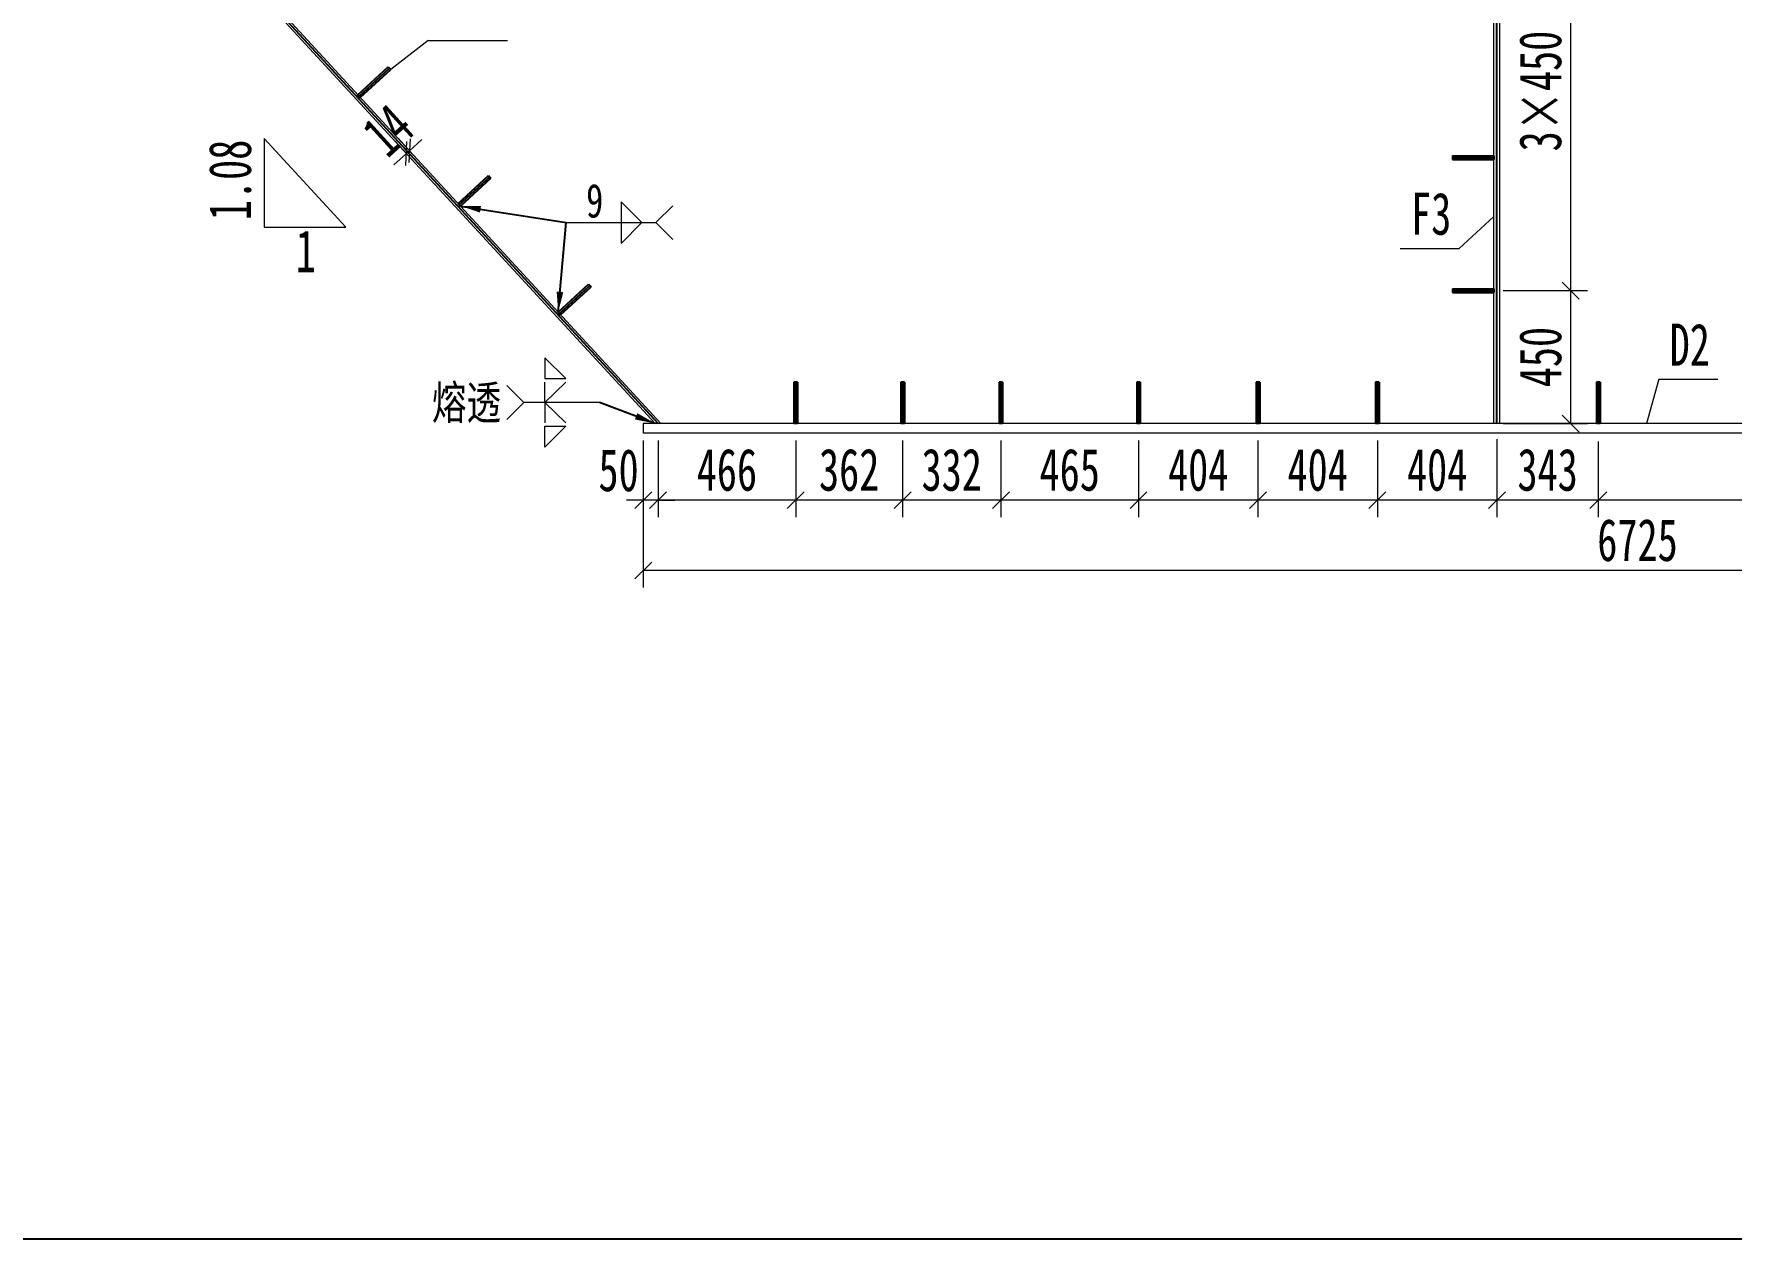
# Model space of a CAD drawing. Header units: millimetres. Extents: x 44597 to 300567, y -113054 to 73044.
# Drawn here: x 164766 to 170506, y -76511 to -72434 of the extents above; entities that cross this region are included whole.
import ezdxf
from ezdxf.enums import TextEntityAlignment as Align

# ---------------------------------------------------------------- set-up
doc = ezdxf.new("R2010")
doc.units = ezdxf.units.MM
doc.layers.get('Defpoints').update_dxf_attribs({"color": 8})
for name, color, linetype, lineweight in [('Dim', 4, 'Continuous', 15), ('文字', 7, 'Continuous', 15), ('细实线', 4, 'Continuous', 15), ('钢板粗线', 1, 'Continuous', 25), ('钢板细线', 6, 'Continuous', 15)]:
    doc.layers.add(name, color=color, linetype=linetype, lineweight=lineweight)
doc.layers.add('Text', color=4, linetype='Continuous')
doc.styles.add('111', font='', dxfattribs={"width": 0.7})
doc.styles.add('BM_Dim', font='', dxfattribs={"width": 0.85})
doc.styles.add('SMEDI', font='', dxfattribs={"width": 0.75})
doc.styles.get("Standard").update_dxf_attribs({"font": ''})
doc.styles.get('111').set_extended_font_data('仿宋_GB2312')
doc.styles.get('BM_Dim').set_extended_font_data('仿宋_GB2312')
doc.styles.get('SMEDI').set_extended_font_data('仿宋_GB2312')
doc.styles.get('Standard').set_extended_font_data('仿宋_GB2312')
doc.dimstyles.new('200', dxfattribs={"dimscale": 0, "dimtxt": 2.5, "dimasz": 1, "dimexe": 1, "dimexo": 1, "dimgap": 0.6, "dimtad": 1, "dimdec": 0, "dimdsep": 46, "dimtxsty": '111', "dimblk": 'OBLIQUE', "dimcen": 0, "dimclrd": 4, "dimclre": 4, "dimclrt": 4, "dimadec": 1, "dimazin": 2, "dimtfac": 1, "dimtdec": 0, "dimtix": 1, "dimtmove": 2, "dimatfit": 3, "dimfxl": 4, "dimfxlon": 1, "dimtolj": 1, "dimlwd": -1, "dimlwe": -1, "dimarcsym": 0})
doc.dimstyles.new('MSteel_1.0_1.0', dxfattribs={"dimtxt": 3, "dimasz": 1.2, "dimexe": 1, "dimexo": 1, "dimgap": 1, "dimtad": 3, "dimtoh": 1, "dimdec": 0, "dimzin": 0, "dimdsep": 46, "dimtxsty": 'Standard', "dimblk": 'ARCHTICK', "dimcen": 0.09, "dimclrd": 3, "dimclre": 3, "dimadec": 0, "dimazin": 0, "dimtfac": 1, "dimtdec": 4, "dimtofl": 0, "dimtmove": 0, "dimatfit": 3, "dimfxl": 1, "dimtolj": 1, "dimtzin": 0, "dimarcsym": 0})

# ---------------------------------------------------------------- blocks, each defined once
blk = doc.blocks.new('12-140加劲 无过焊孔')
at = {"layer": 'Defpoints'}
blk.add_line((38946.6, 32076.7), (38946.6, 32216.7), dxfattribs=at)
at = {"layer": '钢板粗线', "color": 7}
for p, q in [((38940.6, 32076.7), (38940.6, 32216.7)), ((38940.6, 32216.7), (38952.6, 32216.7)), ((38952.6, 32076.7), (38952.6, 32216.7)), ((38940.6, 32076.7), (38952.6, 32076.7))]:
    blk.add_line(p, q, dxfattribs=at)
blk = doc.blocks.new('14-160加劲 无过焊孔')
at = {"layer": 'Defpoints'}
blk.add_line((38609.4, 32076.7), (38609.4, 32216.7), dxfattribs=at)
at = {"layer": '钢板粗线', "color": 7}
for p, q in [((38603.4, 32076.7), (38603.4, 32216.7)), ((38603.4, 32216.7), (38615.4, 32216.7)), ((38615.4, 32076.7), (38615.4, 32216.7)), ((38603.4, 32076.7), (38615.4, 32076.7))]:
    blk.add_line(p, q, dxfattribs=at)
blk = doc.blocks.new('_Oblique')
at = {"color": 0, "linetype": 'ByBlock', "lineweight": -2}
blk.add_line((-0.5, -0.5), (0.5, 0.5), dxfattribs=at)
blk = doc.blocks.new('*D2615')
at = {"layer": 'Defpoints', "color": 0, "transparency": 16777216}
for p in [(170056.7, -73756.3), (173056.7, -73756.3), (170056.7, -74011.4)]:
    blk.add_point(p, dxfattribs=at)
at = {"layer": '细实线', "color": 4, "transparency": 16777216}
for p, q in [((170056.7, -73813.4), (170056.7, -74068.6)), ((173056.7, -73813.4), (173056.7, -74068.6)), ((173056.7, -74011.4), (170056.7, -74011.4))]:
    blk.add_line(p, q, dxfattribs=at)
at = {"layer": '细实线', "color": 4, "transparency": 16777216, "xscale": 57.14285714285715, "yscale": 57.14285714285715, "zscale": 57.14285714285715, "rotation": 180}
blk.add_blockref('_Oblique', (170056.7, -74011.4), dxfattribs=at)
at = {"layer": '细实线', "color": 4, "transparency": 16777216, "xscale": 57.14285714285715, "yscale": 57.14285714285715, "zscale": 57.14285714285715}
blk.add_blockref('_Oblique', (173056.7, -74011.4), dxfattribs=at)
at = {"layer": '细实线', "color": 4, "transparency": 16777216, "insert": (171556.7, -73909.2), "char_height": 142.86, "attachment_point": 5, "style": '111'}
blk.add_mtext('\\A1;6×500', dxfattribs=at)
blk = doc.blocks.new('*D2616')
at = {"layer": 'Defpoints', "color": 0, "transparency": 16777216}
for p in [(169713.7, -73748.2), (170056.7, -73756.3), (169713.7, -74011.4)]:
    blk.add_point(p, dxfattribs=at)
at = {"layer": '细实线', "color": 4, "transparency": 16777216}
for p, q in [((169713.7, -73805.3), (169713.7, -74068.6)), ((170056.7, -73813.4), (170056.7, -74068.6)), ((170056.7, -74011.4), (169713.7, -74011.4))]:
    blk.add_line(p, q, dxfattribs=at)
at = {"layer": '细实线', "color": 4, "transparency": 16777216, "xscale": 57.14285714285715, "yscale": 57.14285714285715, "zscale": 57.14285714285715, "rotation": 180}
blk.add_blockref('_Oblique', (169713.7, -74011.4), dxfattribs=at)
at = {"layer": '细实线', "color": 4, "transparency": 16777216, "xscale": 57.14285714285715, "yscale": 57.14285714285715, "zscale": 57.14285714285715}
blk.add_blockref('_Oblique', (170056.7, -74011.4), dxfattribs=at)
at = {"layer": '细实线', "color": 4, "transparency": 16777216, "insert": (169885.2, -73909.2), "char_height": 142.86, "attachment_point": 5, "style": '111'}
blk.add_mtext('\\A1;343', dxfattribs=at)
blk = doc.blocks.new('*D2617')
at = {"layer": 'Defpoints', "color": 0, "transparency": 16777216}
for p in [(166826.5, -73784.3), (173551.7, -73990.1), (166826.5, -74249.3)]:
    blk.add_point(p, dxfattribs=at)
at = {"layer": '细实线', "color": 4, "transparency": 16777216}
for p, q in [((166826.5, -74020.7), (166826.5, -74306.4)), ((173551.7, -74047.2), (173551.7, -74306.4)), ((173551.7, -74249.3), (166826.5, -74249.3))]:
    blk.add_line(p, q, dxfattribs=at)
at = {"layer": '细实线', "color": 4, "transparency": 16777216, "xscale": 57.14285714285715, "yscale": 57.14285714285715, "zscale": 57.14285714285715, "rotation": 180}
blk.add_blockref('_Oblique', (166826.5, -74249.3), dxfattribs=at)
at = {"layer": '细实线', "color": 4, "transparency": 16777216, "xscale": 57.14285714285715, "yscale": 57.14285714285715, "zscale": 57.14285714285715}
blk.add_blockref('_Oblique', (173551.7, -74249.3), dxfattribs=at)
at = {"layer": '细实线', "color": 4, "transparency": 16777216, "insert": (170189.1, -74147), "char_height": 142.86, "attachment_point": 5, "style": '111'}
blk.add_mtext('\\A1;6725', dxfattribs=at)
blk = doc.blocks.new('*D2619')
at = {"layer": 'Defpoints', "color": 0, "transparency": 16777216}
for p in [(166826.5, -73752.3), (166876.5, -73752.3), (166826.5, -74011.4)]:
    blk.add_point(p, dxfattribs=at)
at = {"layer": '细实线', "color": 4, "transparency": 16777216}
for p, q in [((166826.5, -73809.4), (166826.5, -74068.6)), ((166876.5, -73809.4), (166876.5, -74068.6)), ((166826.5, -74011.4), (166769.4, -74011.4)), ((166876.5, -74011.4), (166826.5, -74011.4)), ((166876.5, -74011.4), (166933.7, -74011.4))]:
    blk.add_line(p, q, dxfattribs=at)
at = {"layer": '细实线', "color": 4, "transparency": 16777216, "xscale": 57.14285714285715, "yscale": 57.14285714285715, "zscale": 57.14285714285715}
blk.add_blockref('_Oblique', (166826.5, -74011.4), dxfattribs=at)
at = {"layer": '细实线', "color": 4, "transparency": 16777216, "xscale": 57.14285714285715, "yscale": 57.14285714285715, "zscale": 57.14285714285715, "rotation": 180}
blk.add_blockref('_Oblique', (166876.5, -74011.4), dxfattribs=at)
at = {"layer": '细实线', "color": 4, "transparency": 16777216, "insert": (166743.1, -73910.7), "char_height": 142.86, "attachment_point": 5, "style": '111'}
blk.add_mtext('\\A1;50', dxfattribs=at)
blk = doc.blocks.new('全融透2')
at = {"layer": 'Dim'}
blk.add_line((0, 0), (-4.48, 0), dxfattribs=at)
for points in [[(-3.23, 2.65), (-3.23, 1.41), (-2, 1.41)], [(-3.23, -2.65), (-3.23, -1.41), (-2, -1.41)]]:
    blk.add_lwpolyline(points, close=True, dxfattribs=at)
for points in [[(-2, 1.21), (-3.23, 0), (-3.23, 1.21)], [(-5.48, 1), (-4.48, 0), (-5.48, -1)], [(-2, -1.21), (-3.23, 0), (-3.23, -1.21)]]:
    blk.add_lwpolyline(points, dxfattribs=at)
at = {"layer": 'Text', "style": 'SMEDI', "width": 0.75}
blk.add_text('熔透', height=2, dxfattribs=at).set_placement((-9.92, 0), align=Align.MIDDLE_LEFT)
blk = doc.blocks.new('_ArchTick')
at = {"color": 0, "linetype": 'ByBlock', "const_width": 0.15}
blk.add_lwpolyline([(-0.5, -0.5), (0.5, 0.5)], dxfattribs=at)
blk = doc.blocks.new('*D2620')
at = {"layer": 'Defpoints', "color": 0, "transparency": 16777216}
for p in [(166036, -72829.2), (166036.4, -72850.6), (166046.8, -72841.1)]:
    blk.add_point(p, dxfattribs=at)
at = {"layer": '细实线', "color": 4, "transparency": 16777216}
for p, q in [((166025.6, -72838.7), (165987.2, -72796.4)), ((166036, -72829.2), (165997.5, -72787)), ((166025.6, -72838.7), (166036, -72829.2)), ((166036, -72829.2), (166078.2, -72790.8)), ((166025.6, -72838.7), (165983.4, -72877.1))]:
    blk.add_line(p, q, dxfattribs=at)
at = {"layer": '细实线', "color": 4, "transparency": 16777216, "xscale": 57.14285714285715, "yscale": 57.14285714285715, "zscale": 57.14285714285715}
for p, rotation in [((166025.6, -72838.7), 42.30941180379739), ((166036, -72829.2), 222.3094118037974)]:
    blk.add_blockref('_Oblique', p, dxfattribs=dict(at, rotation=rotation))
at = {"layer": '细实线', "color": 4, "transparency": 16777216, "insert": (165963, -72759.5), "char_height": 142.86, "attachment_point": 5, "rotation": 42.30941, "style": '111'}
blk.add_mtext('\\A1;14', dxfattribs=at)
blk = doc.blocks.new('角焊缝2')
at = {"layer": 'Dim'}
blk.add_line((-3138.01, 370.22), (-3132.7, 370.22), dxfattribs=at)
blk.add_lwpolyline([(-3134.75, 371.45), (-3134.75, 368.99), (-3133.52, 370.22)], close=True, dxfattribs=at)
blk.add_lwpolyline([(-3131.7, 369.22), (-3132.7, 370.22), (-3131.7, 371.22)], dxfattribs=at)
blk = doc.blocks.new('*D2627')
at = {"layer": 'Defpoints', "color": 0, "transparency": 16777216}
for p in [(169309.6, -73752.3), (169713.7, -73748.2), (169309.6, -74011.4)]:
    blk.add_point(p, dxfattribs=at)
at = {"layer": '细实线', "color": 4, "transparency": 16777216}
for p, q in [((169309.6, -73809.4), (169309.6, -74068.6)), ((169713.7, -73805.3), (169713.7, -74068.6)), ((169713.7, -74011.4), (169309.6, -74011.4))]:
    blk.add_line(p, q, dxfattribs=at)
at = {"layer": '细实线', "color": 4, "transparency": 16777216, "xscale": 57.14285714285715, "yscale": 57.14285714285715, "zscale": 57.14285714285715, "rotation": 180}
blk.add_blockref('_Oblique', (169309.6, -74011.4), dxfattribs=at)
at = {"layer": '细实线', "color": 4, "transparency": 16777216, "xscale": 57.14285714285715, "yscale": 57.14285714285715, "zscale": 57.14285714285715}
blk.add_blockref('_Oblique', (169713.7, -74011.4), dxfattribs=at)
at = {"layer": '细实线', "color": 4, "transparency": 16777216, "insert": (169511.6, -73909.2), "char_height": 142.86, "attachment_point": 5, "style": '111'}
blk.add_mtext('\\A1;404', dxfattribs=at)
blk = doc.blocks.new('*D2628')
at = {"layer": 'Defpoints', "color": 0, "transparency": 16777216}
for p in [(168905.5, -73752.3), (169309.6, -73752.3), (168905.5, -74011.4)]:
    blk.add_point(p, dxfattribs=at)
at = {"layer": '细实线', "color": 4, "transparency": 16777216}
for p, q in [((168905.5, -73809.4), (168905.5, -74068.6)), ((169309.6, -73809.4), (169309.6, -74068.6)), ((169309.6, -74011.4), (168905.5, -74011.4))]:
    blk.add_line(p, q, dxfattribs=at)
at = {"layer": '细实线', "color": 4, "transparency": 16777216, "xscale": 57.14285714285715, "yscale": 57.14285714285715, "zscale": 57.14285714285715, "rotation": 180}
blk.add_blockref('_Oblique', (168905.5, -74011.4), dxfattribs=at)
at = {"layer": '细实线', "color": 4, "transparency": 16777216, "xscale": 57.14285714285715, "yscale": 57.14285714285715, "zscale": 57.14285714285715}
blk.add_blockref('_Oblique', (169309.6, -74011.4), dxfattribs=at)
at = {"layer": '细实线', "color": 4, "transparency": 16777216, "insert": (169107.5, -73909.2), "char_height": 142.86, "attachment_point": 5, "style": '111'}
blk.add_mtext('\\A1;404', dxfattribs=at)
blk = doc.blocks.new('*D2629')
at = {"layer": 'Defpoints', "color": 0, "transparency": 16777216}
for p in [(168501.4, -73752.3), (168905.5, -73752.3), (168501.4, -74011.4)]:
    blk.add_point(p, dxfattribs=at)
at = {"layer": '细实线', "color": 4, "transparency": 16777216}
for p, q in [((168501.4, -73809.4), (168501.4, -74068.6)), ((168905.5, -73809.4), (168905.5, -74068.6)), ((168905.5, -74011.4), (168501.4, -74011.4))]:
    blk.add_line(p, q, dxfattribs=at)
at = {"layer": '细实线', "color": 4, "transparency": 16777216, "xscale": 57.14285714285715, "yscale": 57.14285714285715, "zscale": 57.14285714285715, "rotation": 180}
blk.add_blockref('_Oblique', (168501.4, -74011.4), dxfattribs=at)
at = {"layer": '细实线', "color": 4, "transparency": 16777216, "xscale": 57.14285714285715, "yscale": 57.14285714285715, "zscale": 57.14285714285715}
blk.add_blockref('_Oblique', (168905.5, -74011.4), dxfattribs=at)
at = {"layer": '细实线', "color": 4, "transparency": 16777216, "insert": (168703.5, -73909.2), "char_height": 142.86, "attachment_point": 5, "style": '111'}
blk.add_mtext('\\A1;404', dxfattribs=at)
blk = doc.blocks.new('*D2630')
at = {"layer": 'Defpoints', "color": 0, "transparency": 16777216}
for p in [(168036.1, -73752.3), (168501.4, -73752.3), (168036.1, -74011.4)]:
    blk.add_point(p, dxfattribs=at)
at = {"layer": '细实线', "color": 4, "transparency": 16777216}
for p, q in [((168036.1, -73809.4), (168036.1, -74068.6)), ((168501.4, -73809.4), (168501.4, -74068.6)), ((168501.4, -74011.4), (168036.1, -74011.4))]:
    blk.add_line(p, q, dxfattribs=at)
at = {"layer": '细实线', "color": 4, "transparency": 16777216, "xscale": 57.14285714285715, "yscale": 57.14285714285715, "zscale": 57.14285714285715, "rotation": 180}
blk.add_blockref('_Oblique', (168036.1, -74011.4), dxfattribs=at)
at = {"layer": '细实线', "color": 4, "transparency": 16777216, "xscale": 57.14285714285715, "yscale": 57.14285714285715, "zscale": 57.14285714285715}
blk.add_blockref('_Oblique', (168501.4, -74011.4), dxfattribs=at)
at = {"layer": '细实线', "color": 4, "transparency": 16777216, "insert": (168268.8, -73909.2), "char_height": 142.86, "attachment_point": 5, "style": '111'}
blk.add_mtext('\\A1;465', dxfattribs=at)
blk = doc.blocks.new('*D2631')
at = {"layer": 'Defpoints', "color": 0, "transparency": 16777216}
for p in [(167703.7, -73752.3), (168036.1, -73752.3), (167703.7, -74011.4)]:
    blk.add_point(p, dxfattribs=at)
at = {"layer": '细实线', "color": 4, "transparency": 16777216}
for p, q in [((167703.7, -73809.4), (167703.7, -74068.6)), ((168036.1, -73809.4), (168036.1, -74068.6)), ((168036.1, -74011.4), (167703.7, -74011.4))]:
    blk.add_line(p, q, dxfattribs=at)
at = {"layer": '细实线', "color": 4, "transparency": 16777216, "xscale": 57.14285714285715, "yscale": 57.14285714285715, "zscale": 57.14285714285715, "rotation": 180}
blk.add_blockref('_Oblique', (167703.7, -74011.4), dxfattribs=at)
at = {"layer": '细实线', "color": 4, "transparency": 16777216, "xscale": 57.14285714285715, "yscale": 57.14285714285715, "zscale": 57.14285714285715}
blk.add_blockref('_Oblique', (168036.1, -74011.4), dxfattribs=at)
at = {"layer": '细实线', "color": 4, "transparency": 16777216, "insert": (167869.9, -73909.2), "char_height": 142.86, "attachment_point": 5, "style": '111'}
blk.add_mtext('\\A1;332', dxfattribs=at)
blk = doc.blocks.new('*D2632')
at = {"layer": 'Defpoints', "color": 0, "transparency": 16777216}
for p in [(167342.2, -73752.3), (167703.7, -73752.3), (167342.2, -74011.4)]:
    blk.add_point(p, dxfattribs=at)
at = {"layer": '细实线', "color": 4, "transparency": 16777216}
for p, q in [((167342.2, -73809.4), (167342.2, -74068.6)), ((167703.7, -73809.4), (167703.7, -74068.6)), ((167703.7, -74011.4), (167342.2, -74011.4))]:
    blk.add_line(p, q, dxfattribs=at)
at = {"layer": '细实线', "color": 4, "transparency": 16777216, "xscale": 57.14285714285715, "yscale": 57.14285714285715, "zscale": 57.14285714285715, "rotation": 180}
blk.add_blockref('_Oblique', (167342.2, -74011.4), dxfattribs=at)
at = {"layer": '细实线', "color": 4, "transparency": 16777216, "xscale": 57.14285714285715, "yscale": 57.14285714285715, "zscale": 57.14285714285715}
blk.add_blockref('_Oblique', (167703.7, -74011.4), dxfattribs=at)
at = {"layer": '细实线', "color": 4, "transparency": 16777216, "insert": (167523, -73909.2), "char_height": 142.86, "attachment_point": 5, "style": '111'}
blk.add_mtext('\\A1;362', dxfattribs=at)
blk = doc.blocks.new('*D2633')
at = {"layer": 'Defpoints', "color": 0, "transparency": 16777216}
for p in [(166876.5, -73752.3), (167342.2, -73752.3), (166876.5, -74011.4)]:
    blk.add_point(p, dxfattribs=at)
at = {"layer": '细实线', "color": 4, "transparency": 16777216}
for p, q in [((166876.5, -73809.4), (166876.5, -74068.6)), ((167342.2, -73809.4), (167342.2, -74068.6)), ((167342.2, -74011.4), (166876.5, -74011.4))]:
    blk.add_line(p, q, dxfattribs=at)
at = {"layer": '细实线', "color": 4, "transparency": 16777216, "xscale": 57.14285714285715, "yscale": 57.14285714285715, "zscale": 57.14285714285715, "rotation": 180}
blk.add_blockref('_Oblique', (166876.5, -74011.4), dxfattribs=at)
at = {"layer": '细实线', "color": 4, "transparency": 16777216, "xscale": 57.14285714285715, "yscale": 57.14285714285715, "zscale": 57.14285714285715}
blk.add_blockref('_Oblique', (167342.2, -74011.4), dxfattribs=at)
at = {"layer": '细实线', "color": 4, "transparency": 16777216, "insert": (167109.4, -73909.2), "char_height": 142.86, "attachment_point": 5, "style": '111'}
blk.add_mtext('\\A1;466', dxfattribs=at)
blk = doc.blocks.new('*D2645')
at = {"layer": 'Defpoints', "color": 0, "transparency": 16777216}
for p in [(169688.4, -73302.3), (169963.2, -73302.3), (169652, -73752.3)]:
    blk.add_point(p, dxfattribs=at)
at = {"layer": '细实线', "color": 4, "transparency": 16777216}
for p, q in [((169745.6, -73302.3), (170020.4, -73302.3)), ((169963.2, -73752.3), (169963.2, -73302.3)), ((169734.7, -73752.3), (170020.4, -73752.3))]:
    blk.add_line(p, q, dxfattribs=at)
at = {"layer": '细实线', "color": 4, "transparency": 16777216, "xscale": 57.14285714285715, "yscale": 57.14285714285715, "zscale": 57.14285714285715}
for p, rotation in [((169963.2, -73302.3), 90), ((169963.2, -73752.3), 270)]:
    blk.add_blockref('_Oblique', p, dxfattribs=dict(at, rotation=rotation))
at = {"layer": '细实线', "color": 4, "transparency": 16777216, "insert": (169861, -73527.3), "char_height": 142.86, "attachment_point": 5, "rotation": 90, "style": '111'}
blk.add_mtext('\\A1;450', dxfattribs=at)
blk = doc.blocks.new('*D2646')
at = {"layer": 'Defpoints', "color": 0, "transparency": 16777216}
for p in [(169711, -71952.3), (169963.2, -71952.3), (169652, -73302.3)]:
    blk.add_point(p, dxfattribs=at)
at = {"layer": '细实线', "color": 4, "transparency": 16777216}
for p, q in [((169768.1, -71952.3), (170020.4, -71952.3)), ((169963.2, -73302.3), (169963.2, -71952.3)), ((169734.7, -73302.3), (170020.4, -73302.3))]:
    blk.add_line(p, q, dxfattribs=at)
at = {"layer": '细实线', "color": 4, "transparency": 16777216, "xscale": 57.14285714285715, "yscale": 57.14285714285715, "zscale": 57.14285714285715}
for p, rotation in [((169963.2, -71952.3), 90), ((169963.2, -73302.3), 270)]:
    blk.add_blockref('_Oblique', p, dxfattribs=dict(at, rotation=rotation))
at = {"layer": '细实线', "color": 4, "transparency": 16777216, "insert": (169861, -72627.3), "char_height": 142.86, "attachment_point": 5, "rotation": 90, "style": '111'}
blk.add_mtext('\\A1;3×450', dxfattribs=at)

msp = doc.modelspace()

# ---------------------------------------------------------------- linework, layer by layer
at = {"layer": 'Defpoints'}
for p, q in [((164809.7, -71508.4), (166876.5, -73752.3)), ((169713.7, -73752.3), (169713.7, -71573.5))]:
    msp.add_line(p, q, dxfattribs=at)
msp.add_lwpolyline([(157566.6, -61894.1), (179566.6, -61894.1), (179566.6, -76511.3), (157566.6, -76511.3)], close=True, dxfattribs=at)
at = {"layer": '细实线'}
for p, q in [((166098.7, -72455.8), (165972.5, -72553.8)), ((166098.7, -72455.8), (166367.5, -72455.8)), ((165544.2, -72787.7), (165820.6, -73087.7)), ((165544.2, -72787.7), (165544.2, -73087.7)), ((169586, -73159.5), (169703.7, -73051.2)), ((165544.2, -73087.7), (165820.6, -73087.7)), ((169386.4, -73159.5), (169586, -73159.5)), ((170260.9, -73602.5), (170219.3, -73752.3)), ((170260.9, -73602.5), (170460.4, -73602.5))]:
    msp.add_line(p, q, dxfattribs=at)
at = {"layer": '钢板细线'}
for p, q in [((164814.9, -71524.4), (166867, -73752.3)), ((164834.1, -71524.6), (166886.1, -73752.3)), ((173551.7, -73752.3), (166826.5, -73752.3)), ((166826.5, -73752.3), (166826.5, -73784.3)), ((173551.7, -73784.3), (166826.5, -73784.3))]:
    msp.add_line(p, q, dxfattribs=at)
at = {"layer": '钢板细线', "color": 3}
for p, q in [((169703.7, -73752.3), (169703.7, -71573.4)), ((169723.7, -73752.3), (169723.7, -71573.6))]:
    msp.add_line(p, q, dxfattribs=at)

# ---------------------------------------------------------------- block references
at = {"layer": '细实线', "color": 8, "xscale": 57.1428571428572, "yscale": 57.1428571428572, "zscale": 57.1428571428572}
for name, p in [('角焊缝2', (345880.4, -94227.9)), ('全融透2', (166678.7, -73680.8))]:
    msp.add_blockref(name, p, dxfattribs=at)
at = {"layer": '钢板细线'}
for name, p, rotation in [('14-160加劲 无过焊孔', (116114.4, -65978.5), 312.6489191297477), ('14-160加劲 无过焊孔', (137487, -34242.9), 269.9999999999865), ('14-160加劲 无过焊孔', (116453.1, -66346.2), 312.6489191297477), ('14-160加劲 无过焊孔', (116791.9, -66714), 312.6489191297477), ('14-160加劲 无过焊孔', (137487, -34692.9), 269.9999999999865), ('12-140加劲 无过焊孔', (206288.7, -41535.5), 180.0000000000017), ('12-140加劲 无过焊孔', (206650.3, -41535.5), 180.0000000000017), ('12-140加劲 无过焊孔', (206982.7, -41535.5), 180.0000000000017), ('12-140加劲 无过焊孔', (207448, -41535.5), 180.0000000000017), ('12-140加劲 无过焊孔', (207852.1, -41535.5), 180.0000000000017), ('12-140加劲 无过焊孔', (208256.2, -41535.5), 180.0000000000017), ('12-140加劲 无过焊孔', (209003.3, -41535.5), 180.0000000000017)]:
    msp.add_blockref(name, p, dxfattribs=dict(at, rotation=rotation))

# ---------------------------------------------------------------- texts
at = {"layer": 'Text', "style": 'SMEDI', "width": 0.75}
msp.add_text('9', height=114.3, dxfattribs=at).set_placement((166633.3, -72998.3), align=Align.MIDDLE_LEFT)
at = {"layer": '文字', "style": 'BM_Dim', "width": 0.7}
msp.add_text('1.08', height=142.86, rotation=90, dxfattribs=at).set_placement((165542.8, -72927.9), align=Align.BOTTOM_CENTER)
for s, height, p in [('F3', 142.86, (169491.3, -73156.4)), ('1', 142.9, (165685.6, -73283)), ('D2', 142.86, (170365.8, -73599.5))]:
    msp.add_text(s, height=height, dxfattribs=at).set_placement(p, align=Align.BOTTOM_CENTER)

# ---------------------------------------------------------------- dimensions: what is measured, and where the dimension line sits
at = {"layer": '细实线'}
dim = msp.add_linear_dim(base=(169963.2, -71952.3), p1=(169652, -73302.3), p2=(169711, -71952.3), angle=90, text='3×450', dimstyle='200', override={"dimscale": 57.142857, "dimtxsty": '111', "dimblk": 'Oblique'}, dxfattribs=at)
dim.commit()
dim.dimension.update_dxf_attribs({"geometry": '*D2646', "text_midpoint": (169861, -72627.3)})
dim = msp.add_aligned_dim(p1=(166036.4, -72850.6), p2=(166046.8, -72841.1), distance=16.1, dimstyle='200', override={"dimscale": 57.142857, "dimblk": 'Oblique'}, dxfattribs=at)
dim.commit()
dim.dimension.update_dxf_attribs({"geometry": '*D2620', "text_midpoint": (165963, -72759.5)})
dim = msp.add_linear_dim(base=(169963.2, -73302.3), p1=(169652, -73752.3), p2=(169688.4, -73302.3), angle=90, dimstyle='200', override={"dimscale": 57.142857, "dimblk": 'Oblique'}, dxfattribs=at)
dim.commit()
dim.dimension.update_dxf_attribs({"geometry": '*D2645', "text_midpoint": (169861, -73527.3)})
dim = msp.add_linear_dim(base=(166826.5, -74011.4), p1=(166876.5, -73752.3), p2=(166826.5, -73752.3), dimstyle='200', override={"dimscale": 57.142857, "dimblk": 'Oblique'}, dxfattribs=at)
dim.commit()
dim.dimension.update_dxf_attribs({"geometry": '*D2619', "text_midpoint": (166743.1, -73910.7), "dimtype": 160})
for base, p1, p2, override, picture, middle in [((166876.5, -74011.4), (167342.2, -73752.3), (166876.5, -73752.3), {"dimscale": 57.142857, "dimblk": 'Oblique'}, '*D2633', (167109.4, -73909.2)), ((167342.1706, -74011.4437), (167703.7412, -73752.2643), (167342.1706, -73752.2643), {"dimscale": 57.142857, "dimblk": 'Oblique'}, '*D2632', (167522.9559, -73909.2043)), ((167703.7, -74011.4), (168036.1, -73752.3), (167703.7, -73752.3), {"dimscale": 57.142857, "dimblk": 'Oblique'}, '*D2631', (167869.9, -73909.2)), ((168036.1, -74011.4), (168501.4, -73752.3), (168036.1, -73752.3), {"dimscale": 57.142857, "dimblk": 'Oblique'}, '*D2630', (168268.8, -73909.2)), ((168501.4, -74011.4), (168905.5, -73752.3), (168501.4, -73752.3), {"dimscale": 57.142857, "dimblk": 'Oblique'}, '*D2629', (168703.5, -73909.2)), ((168905.5, -74011.4), (169309.6, -73752.3), (168905.5, -73752.3), {"dimscale": 57.142857, "dimblk": 'Oblique'}, '*D2628', (169107.5, -73909.2)), ((169309.6, -74011.4), (169713.7, -73748.2), (169309.6, -73752.3), {"dimscale": 57.142857, "dimblk": 'Oblique'}, '*D2627', (169511.6, -73909.2)), ((169713.7, -74011.4), (170056.7, -73756.3), (169713.7, -73748.2), {"dimscale": 57.142857, "dimblk": 'Oblique'}, '*D2616', (169885.2, -73909.2)), ((166826.5, -74249.3), (173551.7, -73990.1), (166826.5, -73784.3), {"dimscale": 57.142857, "dimtxsty": '111', "dimblk": 'Oblique'}, '*D2617', (170189.1, -74147))]:
    dim = msp.add_linear_dim(base=base, p1=p1, p2=p2, dimstyle='200', override=override, dxfattribs=at)
    dim.commit()
    dim.dimension.update_dxf_attribs({"geometry": picture, "text_midpoint": middle})
dim = msp.add_linear_dim(base=(170056.7, -74011.4), p1=(173056.7, -73756.3), p2=(170056.7, -73756.3), text='6×500', dimstyle='200', override={"dimscale": 57.142857, "dimtxsty": '111', "dimblk": 'Oblique'}, dxfattribs=at)
dim.commit()
dim.dimension.update_dxf_attribs({"geometry": '*D2615', "text_midpoint": (171556.7, -73909.2)})

# ---------------------------------------------------------------- leaders
at = {"layer": 'Dim'}
for points in [[(166208.3, -73016.4), (166565.6, -73072.3)], [(166538.9, -73375.3), (166565.6, -73072.3)], [(166866.6, -73751.8), (166678.7, -73680.8)]]:
    msp.add_leader(points, dimstyle='MSteel_1.0_1.0', override={"dimscale": 57.142857, "dimclrd": 256}, dxfattribs=at)

doc.saveas('drawing.dxf')
